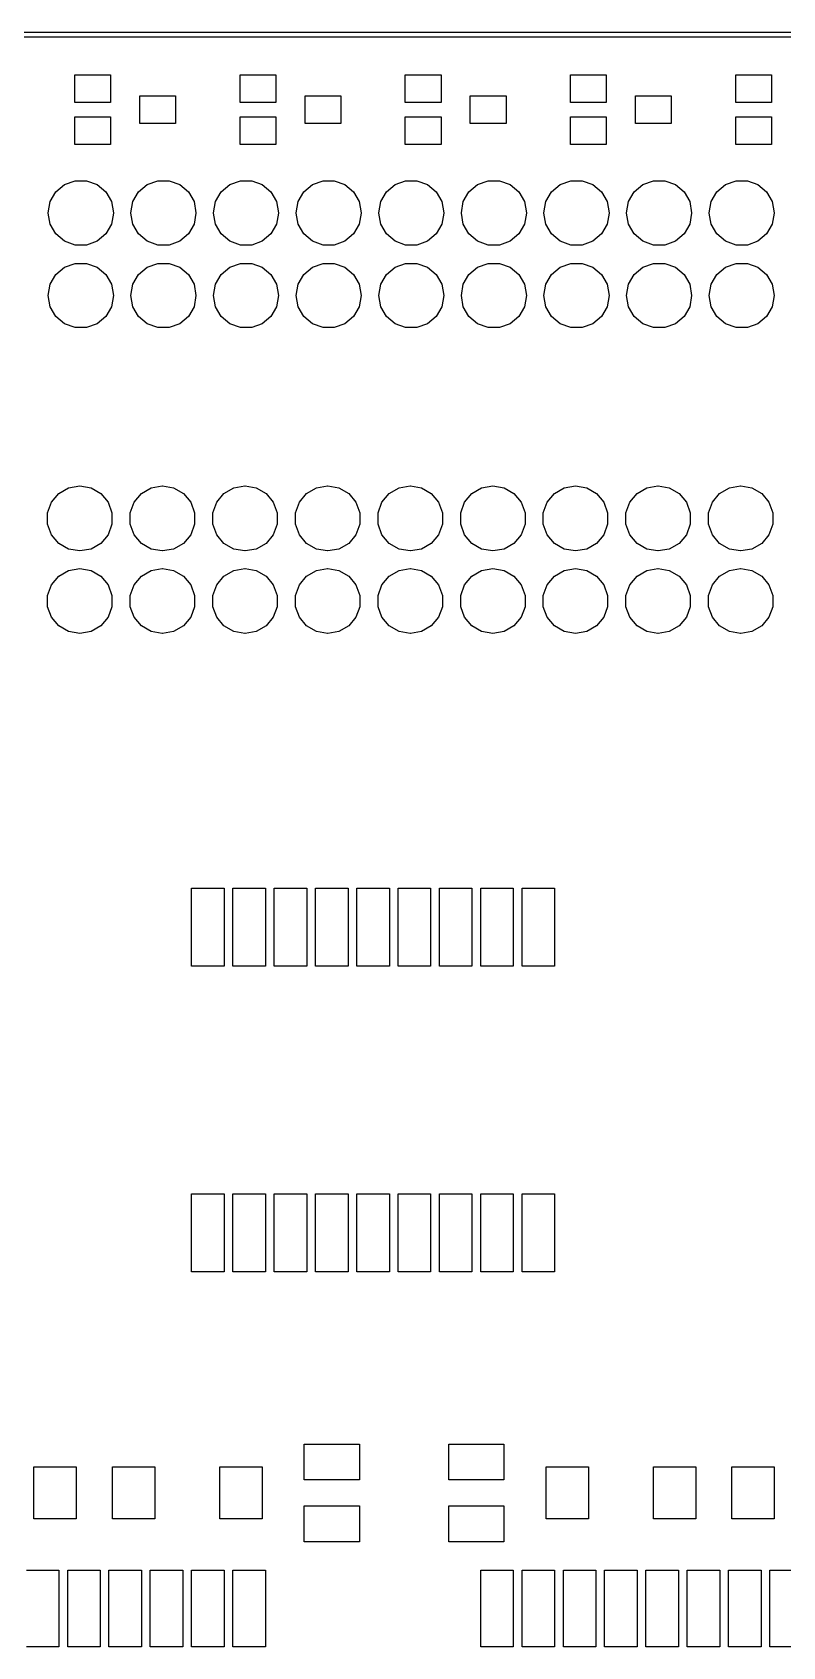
# Model space of a CAD drawing. Extents: x 25 to 125, y -125 to -25.
# Drawn here: x 73.98 to 97.05, y -74.58 to -24.93 of the extents above; entities that cross this region are included whole.
import ezdxf

# ---------------------------------------------------------------- set-up
doc = ezdxf.new("R2010")
doc.units = 0
doc.header["$MEASUREMENT"] = 0
doc.layers.add('BLACK', color=7, linetype='CONTINUOUS')

msp = doc.modelspace()

# ---------------------------------------------------------------- linework, layer by layer
at = {"layer": 'Black'}
for p, q in [((25, -24.925), (125, -24.925)), ((124.925, -25.075), (25.075, -25.075)), ((75.285, -27.08), (75.285, -26.23)), ((75.285, -26.23), (76.385, -26.23)), ((76.385, -26.23), (76.385, -27.08)), ((80.365, -27.08), (80.365, -26.23)), ((80.365, -26.23), (81.465, -26.23)), ((81.465, -26.23), (81.465, -27.08)), ((85.445, -27.08), (85.445, -26.23)), ((85.445, -26.23), (86.545, -26.23)), ((86.545, -26.23), (86.545, -27.08)), ((90.525, -27.08), (90.525, -26.23)), ((90.525, -26.23), (91.625, -26.23)), ((91.625, -26.23), (91.625, -27.08)), ((95.605, -27.08), (95.605, -26.23)), ((95.605, -26.23), (96.705, -26.23)), ((96.705, -26.23), (96.705, -27.08)), ((76.385, -27.08), (75.285, -27.08)), ((77.285, -27.73), (77.285, -26.88)), ((77.285, -26.88), (78.385, -26.88)), ((78.385, -26.88), (78.385, -27.73)), ((81.465, -27.08), (80.365, -27.08)), ((82.365, -27.73), (82.365, -26.88)), ((82.365, -26.88), (83.465, -26.88)), ((83.465, -26.88), (83.465, -27.73)), ((86.545, -27.08), (85.445, -27.08)), ((87.445, -27.73), (87.445, -26.88)), ((87.445, -26.88), (88.545, -26.88)), ((88.545, -26.88), (88.545, -27.73)), ((91.625, -27.08), (90.525, -27.08)), ((92.525, -27.73), (92.525, -26.88)), ((92.525, -26.88), (93.625, -26.88)), ((93.625, -26.88), (93.625, -27.73)), ((96.705, -27.08), (95.605, -27.08)), ((75.285, -28.38), (75.285, -27.53)), ((75.285, -27.53), (76.385, -27.53)), ((76.385, -27.53), (76.385, -28.38)), ((78.385, -27.73), (77.285, -27.73)), ((80.365, -28.38), (80.365, -27.53)), ((80.365, -27.53), (81.465, -27.53)), ((81.465, -27.53), (81.465, -28.38)), ((83.465, -27.73), (82.365, -27.73)), ((85.445, -28.38), (85.445, -27.53)), ((85.445, -27.53), (86.545, -27.53)), ((86.545, -27.53), (86.545, -28.38)), ((88.545, -27.73), (87.445, -27.73)), ((90.525, -28.38), (90.525, -27.53)), ((90.525, -27.53), (91.625, -27.53)), ((91.625, -27.53), (91.625, -28.38)), ((93.625, -27.73), (92.525, -27.73)), ((95.605, -28.38), (95.605, -27.53)), ((95.605, -27.53), (96.705, -27.53)), ((96.705, -27.53), (96.705, -28.38)), ((76.385, -28.38), (75.285, -28.38)), ((81.465, -28.38), (80.365, -28.38)), ((86.545, -28.38), (85.445, -28.38)), ((91.625, -28.38), (90.525, -28.38)), ((96.705, -28.38), (95.605, -28.38)), ((74.7037, -29.8334), (74.9697, -29.6102)), ((74.9697, -29.6102), (75.2961, -29.4914)), ((75.2961, -29.4914), (75.6434, -29.4914)), ((75.6434, -29.4914), (75.9697, -29.6102)), ((75.9697, -29.6102), (76.2358, -29.8334)), ((77.2437, -29.8334), (77.5097, -29.6102)), ((77.5097, -29.6102), (77.8361, -29.4914)), ((77.8361, -29.4914), (78.1834, -29.4914)), ((78.1834, -29.4914), (78.5097, -29.6102)), ((78.5097, -29.6102), (78.7758, -29.8334)), ((79.7837, -29.8334), (80.0498, -29.6102)), ((80.0498, -29.6102), (80.3761, -29.4914)), ((80.3761, -29.4914), (80.7234, -29.4914)), ((80.7234, -29.4914), (81.0498, -29.6102)), ((81.0498, -29.6102), (81.3158, -29.8334)), ((82.3237, -29.8334), (82.5897, -29.6102)), ((82.5897, -29.6102), (82.9161, -29.4914)), ((82.9161, -29.4914), (83.2634, -29.4914)), ((83.2634, -29.4914), (83.5897, -29.6102)), ((83.5897, -29.6102), (83.8558, -29.8334)), ((84.8637, -29.8334), (85.1298, -29.6102)), ((85.1298, -29.6102), (85.4561, -29.4914)), ((85.4561, -29.4914), (85.8034, -29.4914)), ((85.8034, -29.4914), (86.1298, -29.6102)), ((86.1298, -29.6102), (86.3958, -29.8334)), ((87.4037, -29.8334), (87.6697, -29.6102)), ((87.6697, -29.6102), (87.9961, -29.4914)), ((87.9961, -29.4914), (88.3434, -29.4914)), ((88.3434, -29.4914), (88.6697, -29.6102)), ((88.6697, -29.6102), (88.9358, -29.8334)), ((89.9437, -29.8334), (90.2097, -29.6102)), ((90.2097, -29.6102), (90.5361, -29.4914)), ((90.5361, -29.4914), (90.8834, -29.4914)), ((90.8834, -29.4914), (91.2097, -29.6102)), ((91.2097, -29.6102), (91.4758, -29.8334)), ((92.4837, -29.8334), (92.7497, -29.6102)), ((92.7497, -29.6102), (93.0761, -29.4914)), ((93.0761, -29.4914), (93.4234, -29.4914)), ((93.4234, -29.4914), (93.7497, -29.6102)), ((93.7497, -29.6102), (94.0158, -29.8334)), ((95.0237, -29.8334), (95.2897, -29.6102)), ((95.2897, -29.6102), (95.6161, -29.4914)), ((95.6161, -29.4914), (95.9634, -29.4914)), ((95.9634, -29.4914), (96.2897, -29.6102)), ((96.2897, -29.6102), (96.5558, -29.8334)), ((74.4697, -30.4762), (74.5301, -30.1342)), ((74.5301, -30.1342), (74.7037, -29.8334)), ((76.2358, -29.8334), (76.4094, -30.1342)), ((76.4094, -30.1342), (76.4697, -30.4762)), ((77.0097, -30.4762), (77.0701, -30.1342)), ((77.0701, -30.1342), (77.2437, -29.8334)), ((78.7758, -29.8334), (78.9494, -30.1342)), ((78.9494, -30.1342), (79.0097, -30.4762)), ((79.5498, -30.4762), (79.6101, -30.1342)), ((79.6101, -30.1342), (79.7837, -29.8334)), ((81.3158, -29.8334), (81.4894, -30.1342)), ((81.4894, -30.1342), (81.5498, -30.4762)), ((82.0897, -30.4762), (82.1501, -30.1342)), ((82.1501, -30.1342), (82.3237, -29.8334)), ((83.8558, -29.8334), (84.0294, -30.1342)), ((84.0294, -30.1342), (84.0897, -30.4762)), ((84.6298, -30.4762), (84.6901, -30.1342)), ((84.6901, -30.1342), (84.8637, -29.8334)), ((86.3958, -29.8334), (86.5694, -30.1342)), ((86.5694, -30.1342), (86.6298, -30.4762)), ((87.1697, -30.4762), (87.2301, -30.1342)), ((87.2301, -30.1342), (87.4037, -29.8334)), ((88.9358, -29.8334), (89.1094, -30.1342)), ((89.1094, -30.1342), (89.1697, -30.4762)), ((89.7097, -30.4762), (89.7701, -30.1342)), ((89.7701, -30.1342), (89.9437, -29.8334)), ((91.4758, -29.8334), (91.6494, -30.1342)), ((91.6494, -30.1342), (91.7097, -30.4762)), ((92.2497, -30.4762), (92.3101, -30.1342)), ((92.3101, -30.1342), (92.4837, -29.8334)), ((94.0158, -29.8334), (94.1894, -30.1342)), ((94.1894, -30.1342), (94.2497, -30.4762)), ((94.7897, -30.4762), (94.8501, -30.1342)), ((94.8501, -30.1342), (95.0237, -29.8334)), ((96.5558, -29.8334), (96.7294, -30.1342)), ((96.7294, -30.1342), (96.7897, -30.4762)), ((74.4697, -30.4838), (74.4697, -30.4762)), ((74.5301, -30.8258), (74.4697, -30.4838)), ((76.4697, -30.4838), (76.4094, -30.8258)), ((76.4697, -30.4762), (76.4697, -30.4838)), ((77.0097, -30.4838), (77.0097, -30.4762)), ((77.0701, -30.8258), (77.0097, -30.4838)), ((79.0097, -30.4838), (78.9494, -30.8258)), ((79.0097, -30.4762), (79.0097, -30.4838)), ((79.5498, -30.4838), (79.5498, -30.4762)), ((79.6101, -30.8258), (79.5498, -30.4838)), ((81.5498, -30.4838), (81.4894, -30.8258)), ((81.5498, -30.4762), (81.5498, -30.4838)), ((82.0897, -30.4838), (82.0897, -30.4762)), ((82.1501, -30.8258), (82.0897, -30.4838)), ((84.0897, -30.4838), (84.0294, -30.8258)), ((84.0897, -30.4762), (84.0897, -30.4838)), ((84.6298, -30.4838), (84.6298, -30.4762)), ((84.6901, -30.8258), (84.6298, -30.4838)), ((86.6298, -30.4838), (86.5694, -30.8258)), ((86.6298, -30.4762), (86.6298, -30.4838)), ((87.1697, -30.4838), (87.1697, -30.4762)), ((87.2301, -30.8258), (87.1697, -30.4838)), ((89.1697, -30.4838), (89.1094, -30.8258)), ((89.1697, -30.4762), (89.1697, -30.4838)), ((89.7097, -30.4838), (89.7097, -30.4762)), ((89.7701, -30.8258), (89.7097, -30.4838)), ((91.7097, -30.4838), (91.6494, -30.8258)), ((91.7097, -30.4762), (91.7097, -30.4838)), ((92.2497, -30.4838), (92.2497, -30.4762)), ((92.3101, -30.8258), (92.2497, -30.4838)), ((94.2497, -30.4838), (94.1894, -30.8258)), ((94.2497, -30.4762), (94.2497, -30.4838)), ((94.7897, -30.4838), (94.7897, -30.4762)), ((94.8501, -30.8258), (94.7897, -30.4838)), ((96.7897, -30.4838), (96.7294, -30.8258)), ((96.7897, -30.4762), (96.7897, -30.4838)), ((74.7037, -31.1266), (74.5301, -30.8258)), ((74.9697, -31.3498), (74.7037, -31.1266)), ((76.2358, -31.1266), (75.9697, -31.3498)), ((76.4094, -30.8258), (76.2358, -31.1266)), ((77.2437, -31.1266), (77.0701, -30.8258)), ((77.5097, -31.3498), (77.2437, -31.1266)), ((78.7758, -31.1266), (78.5097, -31.3498)), ((78.9494, -30.8258), (78.7758, -31.1266)), ((79.7837, -31.1266), (79.6101, -30.8258)), ((80.0498, -31.3498), (79.7837, -31.1266)), ((81.3158, -31.1266), (81.0498, -31.3498)), ((81.4894, -30.8258), (81.3158, -31.1266)), ((82.3237, -31.1266), (82.1501, -30.8258)), ((82.5897, -31.3498), (82.3237, -31.1266)), ((83.8558, -31.1266), (83.5897, -31.3498)), ((84.0294, -30.8258), (83.8558, -31.1266)), ((84.8637, -31.1266), (84.6901, -30.8258)), ((85.1298, -31.3498), (84.8637, -31.1266)), ((86.3958, -31.1266), (86.1298, -31.3498)), ((86.5694, -30.8258), (86.3958, -31.1266)), ((87.4037, -31.1266), (87.2301, -30.8258)), ((87.6697, -31.3498), (87.4037, -31.1266)), ((88.9358, -31.1266), (88.6697, -31.3498)), ((89.1094, -30.8258), (88.9358, -31.1266)), ((89.9437, -31.1266), (89.7701, -30.8258)), ((90.2097, -31.3498), (89.9437, -31.1266)), ((91.4758, -31.1266), (91.2097, -31.3498)), ((91.6494, -30.8258), (91.4758, -31.1266)), ((92.4837, -31.1266), (92.3101, -30.8258)), ((92.7497, -31.3498), (92.4837, -31.1266)), ((94.0158, -31.1266), (93.7497, -31.3498)), ((94.1894, -30.8258), (94.0158, -31.1266)), ((95.0237, -31.1266), (94.8501, -30.8258)), ((95.2897, -31.3498), (95.0237, -31.1266)), ((96.5558, -31.1266), (96.2897, -31.3498)), ((96.7294, -30.8258), (96.5558, -31.1266)), ((75.2961, -31.4686), (74.9697, -31.3498)), ((75.6434, -31.4686), (75.2961, -31.4686)), ((75.9697, -31.3498), (75.6434, -31.4686)), ((77.8361, -31.4686), (77.5097, -31.3498)), ((78.1834, -31.4686), (77.8361, -31.4686)), ((78.5097, -31.3498), (78.1834, -31.4686)), ((80.3761, -31.4686), (80.0498, -31.3498)), ((80.7234, -31.4686), (80.3761, -31.4686)), ((81.0498, -31.3498), (80.7234, -31.4686)), ((82.9161, -31.4686), (82.5897, -31.3498)), ((83.2634, -31.4686), (82.9161, -31.4686)), ((83.5897, -31.3498), (83.2634, -31.4686)), ((85.4561, -31.4686), (85.1298, -31.3498)), ((85.8034, -31.4686), (85.4561, -31.4686)), ((86.1298, -31.3498), (85.8034, -31.4686)), ((87.9961, -31.4686), (87.6697, -31.3498)), ((88.3434, -31.4686), (87.9961, -31.4686)), ((88.6697, -31.3498), (88.3434, -31.4686)), ((90.5361, -31.4686), (90.2097, -31.3498)), ((90.8834, -31.4686), (90.5361, -31.4686)), ((91.2097, -31.3498), (90.8834, -31.4686)), ((93.0761, -31.4686), (92.7497, -31.3498)), ((93.4234, -31.4686), (93.0761, -31.4686)), ((93.7497, -31.3498), (93.4234, -31.4686)), ((95.6161, -31.4686), (95.2897, -31.3498)), ((95.9634, -31.4686), (95.6161, -31.4686)), ((96.2897, -31.3498), (95.9634, -31.4686)), ((74.7037, -32.3734), (74.9697, -32.1502)), ((74.9697, -32.1502), (75.2961, -32.0314)), ((75.2961, -32.0314), (75.6434, -32.0314)), ((75.6434, -32.0314), (75.9697, -32.1502)), ((75.9697, -32.1502), (76.2358, -32.3734)), ((77.2437, -32.3734), (77.5097, -32.1502)), ((77.5097, -32.1502), (77.8361, -32.0314)), ((77.8361, -32.0314), (78.1834, -32.0314)), ((78.1834, -32.0314), (78.5097, -32.1502)), ((78.5097, -32.1502), (78.7758, -32.3734)), ((79.7837, -32.3734), (80.0498, -32.1502)), ((80.0498, -32.1502), (80.3761, -32.0314)), ((80.3761, -32.0314), (80.7234, -32.0314)), ((80.7234, -32.0314), (81.0498, -32.1502)), ((81.0498, -32.1502), (81.3158, -32.3734)), ((82.3237, -32.3734), (82.5897, -32.1502)), ((82.5897, -32.1502), (82.9161, -32.0314)), ((82.9161, -32.0314), (83.2634, -32.0314)), ((83.2634, -32.0314), (83.5897, -32.1502)), ((83.5897, -32.1502), (83.8558, -32.3734)), ((84.8637, -32.3734), (85.1298, -32.1502)), ((85.1298, -32.1502), (85.4561, -32.0314)), ((85.4561, -32.0314), (85.8034, -32.0314)), ((85.8034, -32.0314), (86.1298, -32.1502)), ((86.1298, -32.1502), (86.3958, -32.3734)), ((87.4037, -32.3734), (87.6697, -32.1502)), ((87.6697, -32.1502), (87.9961, -32.0314)), ((87.9961, -32.0314), (88.3434, -32.0314)), ((88.3434, -32.0314), (88.6697, -32.1502)), ((88.6697, -32.1502), (88.9358, -32.3734)), ((89.9437, -32.3734), (90.2097, -32.1502)), ((90.2097, -32.1502), (90.5361, -32.0314)), ((90.5361, -32.0314), (90.8834, -32.0314)), ((90.8834, -32.0314), (91.2097, -32.1502)), ((91.2097, -32.1502), (91.4758, -32.3734)), ((92.4837, -32.3734), (92.7497, -32.1502)), ((92.7497, -32.1502), (93.0761, -32.0314)), ((93.0761, -32.0314), (93.4234, -32.0314)), ((93.4234, -32.0314), (93.7497, -32.1502)), ((93.7497, -32.1502), (94.0158, -32.3734)), ((95.0237, -32.3734), (95.2897, -32.1502)), ((95.2897, -32.1502), (95.6161, -32.0314)), ((95.6161, -32.0314), (95.9634, -32.0314)), ((95.9634, -32.0314), (96.2897, -32.1502)), ((96.2897, -32.1502), (96.5558, -32.3734)), ((74.4697, -33.0162), (74.5301, -32.6742)), ((74.5301, -32.6742), (74.7037, -32.3734)), ((76.2358, -32.3734), (76.4094, -32.6742)), ((76.4094, -32.6742), (76.4697, -33.0162)), ((77.0097, -33.0162), (77.0701, -32.6742)), ((77.0701, -32.6742), (77.2437, -32.3734)), ((78.7758, -32.3734), (78.9494, -32.6742)), ((78.9494, -32.6742), (79.0097, -33.0162)), ((79.5498, -33.0162), (79.6101, -32.6742)), ((79.6101, -32.6742), (79.7837, -32.3734)), ((81.3158, -32.3734), (81.4894, -32.6742)), ((81.4894, -32.6742), (81.5498, -33.0162)), ((82.0897, -33.0162), (82.1501, -32.6742)), ((82.1501, -32.6742), (82.3237, -32.3734)), ((83.8558, -32.3734), (84.0294, -32.6742)), ((84.0294, -32.6742), (84.0897, -33.0162)), ((84.6298, -33.0162), (84.6901, -32.6742)), ((84.6901, -32.6742), (84.8637, -32.3734)), ((86.3958, -32.3734), (86.5694, -32.6742)), ((86.5694, -32.6742), (86.6298, -33.0162)), ((87.1697, -33.0162), (87.2301, -32.6742)), ((87.2301, -32.6742), (87.4037, -32.3734)), ((88.9358, -32.3734), (89.1094, -32.6742)), ((89.1094, -32.6742), (89.1697, -33.0162)), ((89.7097, -33.0162), (89.7701, -32.6742)), ((89.7701, -32.6742), (89.9437, -32.3734)), ((91.4758, -32.3734), (91.6494, -32.6742)), ((91.6494, -32.6742), (91.7097, -33.0162)), ((92.2497, -33.0162), (92.3101, -32.6742)), ((92.3101, -32.6742), (92.4837, -32.3734)), ((94.0158, -32.3734), (94.1894, -32.6742)), ((94.1894, -32.6742), (94.2497, -33.0162)), ((94.7897, -33.0162), (94.8501, -32.6742)), ((94.8501, -32.6742), (95.0237, -32.3734)), ((96.5558, -32.3734), (96.7294, -32.6742)), ((96.7294, -32.6742), (96.7897, -33.0162)), ((74.4697, -33.0238), (74.4697, -33.0162)), ((74.5301, -33.3658), (74.4697, -33.0238)), ((76.4697, -33.0238), (76.4094, -33.3658)), ((76.4697, -33.0162), (76.4697, -33.0238)), ((77.0097, -33.0238), (77.0097, -33.0162)), ((77.0701, -33.3658), (77.0097, -33.0238)), ((79.0097, -33.0238), (78.9494, -33.3658)), ((79.0097, -33.0162), (79.0097, -33.0238)), ((79.5498, -33.0238), (79.5498, -33.0162)), ((79.6101, -33.3658), (79.5498, -33.0238)), ((81.5498, -33.0238), (81.4894, -33.3658)), ((81.5498, -33.0162), (81.5498, -33.0238)), ((82.0897, -33.0238), (82.0897, -33.0162)), ((82.1501, -33.3658), (82.0897, -33.0238)), ((84.0897, -33.0238), (84.0294, -33.3658)), ((84.0897, -33.0162), (84.0897, -33.0238)), ((84.6298, -33.0238), (84.6298, -33.0162)), ((84.6901, -33.3658), (84.6298, -33.0238)), ((86.6298, -33.0238), (86.5694, -33.3658)), ((86.6298, -33.0162), (86.6298, -33.0238)), ((87.1697, -33.0238), (87.1697, -33.0162)), ((87.2301, -33.3658), (87.1697, -33.0238)), ((89.1697, -33.0238), (89.1094, -33.3658)), ((89.1697, -33.0162), (89.1697, -33.0238)), ((89.7097, -33.0238), (89.7097, -33.0162)), ((89.7701, -33.3658), (89.7097, -33.0238)), ((91.7097, -33.0238), (91.6494, -33.3658)), ((91.7097, -33.0162), (91.7097, -33.0238)), ((92.2497, -33.0238), (92.2497, -33.0162)), ((92.3101, -33.3658), (92.2497, -33.0238)), ((94.2497, -33.0238), (94.1894, -33.3658)), ((94.2497, -33.0162), (94.2497, -33.0238)), ((94.7897, -33.0238), (94.7897, -33.0162)), ((94.8501, -33.3658), (94.7897, -33.0238)), ((96.7897, -33.0238), (96.7294, -33.3658)), ((96.7897, -33.0162), (96.7897, -33.0238)), ((74.7037, -33.6666), (74.5301, -33.3658)), ((74.9697, -33.8898), (74.7037, -33.6666)), ((76.2358, -33.6666), (75.9697, -33.8898)), ((76.4094, -33.3658), (76.2358, -33.6666)), ((77.2437, -33.6666), (77.0701, -33.3658)), ((77.5097, -33.8898), (77.2437, -33.6666)), ((78.7758, -33.6666), (78.5097, -33.8898)), ((78.9494, -33.3658), (78.7758, -33.6666)), ((79.7837, -33.6666), (79.6101, -33.3658)), ((80.0498, -33.8898), (79.7837, -33.6666)), ((81.3158, -33.6666), (81.0498, -33.8898)), ((81.4894, -33.3658), (81.3158, -33.6666)), ((82.3237, -33.6666), (82.1501, -33.3658)), ((82.5897, -33.8898), (82.3237, -33.6666)), ((83.8558, -33.6666), (83.5897, -33.8898)), ((84.0294, -33.3658), (83.8558, -33.6666)), ((84.8637, -33.6666), (84.6901, -33.3658)), ((85.1298, -33.8898), (84.8637, -33.6666)), ((86.3958, -33.6666), (86.1298, -33.8898)), ((86.5694, -33.3658), (86.3958, -33.6666)), ((87.4037, -33.6666), (87.2301, -33.3658)), ((87.6697, -33.8898), (87.4037, -33.6666)), ((88.9358, -33.6666), (88.6697, -33.8898)), ((89.1094, -33.3658), (88.9358, -33.6666)), ((89.9437, -33.6666), (89.7701, -33.3658)), ((90.2097, -33.8898), (89.9437, -33.6666)), ((91.4758, -33.6666), (91.2097, -33.8898)), ((91.6494, -33.3658), (91.4758, -33.6666)), ((92.4837, -33.6666), (92.3101, -33.3658)), ((92.7497, -33.8898), (92.4837, -33.6666)), ((94.0158, -33.6666), (93.7497, -33.8898)), ((94.1894, -33.3658), (94.0158, -33.6666)), ((95.0237, -33.6666), (94.8501, -33.3658)), ((95.2897, -33.8898), (95.0237, -33.6666)), ((96.5558, -33.6666), (96.2897, -33.8898)), ((96.7294, -33.3658), (96.5558, -33.6666)), ((75.2961, -34.0086), (74.9697, -33.8898)), ((75.6434, -34.0086), (75.2961, -34.0086)), ((75.9697, -33.8898), (75.6434, -34.0086)), ((77.8361, -34.0086), (77.5097, -33.8898)), ((78.1834, -34.0086), (77.8361, -34.0086)), ((78.5097, -33.8898), (78.1834, -34.0086)), ((80.3761, -34.0086), (80.0498, -33.8898)), ((80.7234, -34.0086), (80.3761, -34.0086)), ((81.0498, -33.8898), (80.7234, -34.0086)), ((82.9161, -34.0086), (82.5897, -33.8898)), ((83.2634, -34.0086), (82.9161, -34.0086)), ((83.5897, -33.8898), (83.2634, -34.0086)), ((85.4561, -34.0086), (85.1298, -33.8898)), ((85.8034, -34.0086), (85.4561, -34.0086)), ((86.1298, -33.8898), (85.8034, -34.0086)), ((87.9961, -34.0086), (87.6697, -33.8898)), ((88.3434, -34.0086), (87.9961, -34.0086)), ((88.6697, -33.8898), (88.3434, -34.0086)), ((90.5361, -34.0086), (90.2097, -33.8898)), ((90.8834, -34.0086), (90.5361, -34.0086)), ((91.2097, -33.8898), (90.8834, -34.0086)), ((93.0761, -34.0086), (92.7497, -33.8898)), ((93.4234, -34.0086), (93.0761, -34.0086)), ((93.7497, -33.8898), (93.4234, -34.0086)), ((95.6161, -34.0086), (95.2897, -33.8898)), ((95.9634, -34.0086), (95.6161, -34.0086)), ((96.2897, -33.8898), (95.9634, -34.0086)), ((74.5682, -39.378), (74.7914, -39.112)), ((74.7914, -39.112), (75.0922, -38.9383)), ((75.0922, -38.9383), (75.4342, -38.878)), ((75.4342, -38.878), (75.4418, -38.878)), ((75.4418, -38.878), (75.7838, -38.9383)), ((75.7838, -38.9383), (76.0846, -39.112)), ((76.0846, -39.112), (76.3078, -39.378)), ((77.1082, -39.378), (77.3314, -39.112)), ((77.3314, -39.112), (77.6322, -38.9383)), ((77.6322, -38.9383), (77.9742, -38.878)), ((77.9742, -38.878), (77.9818, -38.878)), ((77.9818, -38.878), (78.3238, -38.9383)), ((78.3238, -38.9383), (78.6246, -39.112)), ((78.6246, -39.112), (78.8478, -39.378)), ((79.6482, -39.378), (79.8714, -39.112)), ((79.8714, -39.112), (80.1722, -38.9383)), ((80.1722, -38.9383), (80.5142, -38.878)), ((80.5142, -38.878), (80.5218, -38.878)), ((80.5218, -38.878), (80.8638, -38.9383)), ((80.8638, -38.9383), (81.1646, -39.112)), ((81.1646, -39.112), (81.3878, -39.378)), ((82.1882, -39.378), (82.4114, -39.112)), ((82.4114, -39.112), (82.7122, -38.9383)), ((82.7122, -38.9383), (83.0542, -38.878)), ((83.0542, -38.878), (83.0618, -38.878)), ((83.0618, -38.878), (83.4038, -38.9383)), ((83.4038, -38.9383), (83.7046, -39.112)), ((83.7046, -39.112), (83.9278, -39.378)), ((84.7282, -39.378), (84.9514, -39.112)), ((84.9514, -39.112), (85.2522, -38.9383)), ((85.2522, -38.9383), (85.5942, -38.878)), ((85.5942, -38.878), (85.6018, -38.878)), ((85.6018, -38.878), (85.9438, -38.9383)), ((85.9438, -38.9383), (86.2446, -39.112)), ((86.2446, -39.112), (86.4678, -39.378)), ((87.2682, -39.378), (87.4914, -39.112)), ((87.4914, -39.112), (87.7922, -38.9383)), ((87.7922, -38.9383), (88.1342, -38.878)), ((88.1342, -38.878), (88.1418, -38.878)), ((88.1418, -38.878), (88.4838, -38.9383)), ((88.4838, -38.9383), (88.7846, -39.112)), ((88.7846, -39.112), (89.0078, -39.378)), ((89.8082, -39.378), (90.0314, -39.112)), ((90.0314, -39.112), (90.3322, -38.9383)), ((90.3322, -38.9383), (90.6742, -38.878)), ((90.6742, -38.878), (90.6818, -38.878)), ((90.6818, -38.878), (91.0238, -38.9383)), ((91.0238, -38.9383), (91.3246, -39.112)), ((91.3246, -39.112), (91.5478, -39.378)), ((92.3482, -39.378), (92.5714, -39.112)), ((92.5714, -39.112), (92.8722, -38.9383)), ((92.8722, -38.9383), (93.2142, -38.878)), ((93.2142, -38.878), (93.2218, -38.878)), ((93.2218, -38.878), (93.5638, -38.9383)), ((93.5638, -38.9383), (93.8646, -39.112)), ((93.8646, -39.112), (94.0878, -39.378)), ((94.8882, -39.378), (95.1114, -39.112)), ((95.1114, -39.112), (95.4122, -38.9383)), ((95.4122, -38.9383), (95.7542, -38.878)), ((95.7542, -38.878), (95.7618, -38.878)), ((95.7618, -38.878), (96.1038, -38.9383)), ((96.1038, -38.9383), (96.4046, -39.112)), ((96.4046, -39.112), (96.6278, -39.378)), ((74.4494, -39.7044), (74.5682, -39.378)), ((74.4494, -40.0516), (74.4494, -39.7044)), ((76.3078, -39.378), (76.4266, -39.7044)), ((76.4266, -39.7044), (76.4266, -40.0516)), ((76.9894, -39.7044), (77.1082, -39.378)), ((76.9894, -40.0516), (76.9894, -39.7044)), ((78.8478, -39.378), (78.9666, -39.7044)), ((78.9666, -39.7044), (78.9666, -40.0516)), ((79.5294, -39.7044), (79.6482, -39.378)), ((79.5294, -40.0516), (79.5294, -39.7044)), ((81.3878, -39.378), (81.5066, -39.7044)), ((81.5066, -39.7044), (81.5066, -40.0516)), ((82.0694, -39.7044), (82.1882, -39.378)), ((82.0694, -40.0516), (82.0694, -39.7044)), ((83.9278, -39.378), (84.0466, -39.7044)), ((84.0466, -39.7044), (84.0466, -40.0516)), ((84.6094, -39.7044), (84.7282, -39.378)), ((84.6094, -40.0516), (84.6094, -39.7044)), ((86.4678, -39.378), (86.5866, -39.7044)), ((86.5866, -39.7044), (86.5866, -40.0516)), ((87.1494, -39.7044), (87.2682, -39.378)), ((87.1494, -40.0516), (87.1494, -39.7044)), ((89.0078, -39.378), (89.1266, -39.7044)), ((89.1266, -39.7044), (89.1266, -40.0516)), ((89.6894, -39.7044), (89.8082, -39.378)), ((89.6894, -40.0516), (89.6894, -39.7044)), ((91.5478, -39.378), (91.6666, -39.7044)), ((91.6666, -39.7044), (91.6666, -40.0516)), ((92.2294, -39.7044), (92.3482, -39.378)), ((92.2294, -40.0516), (92.2294, -39.7044)), ((94.0878, -39.378), (94.2066, -39.7044)), ((94.2066, -39.7044), (94.2066, -40.0516)), ((94.7694, -39.7044), (94.8882, -39.378)), ((94.7694, -40.0516), (94.7694, -39.7044)), ((96.6278, -39.378), (96.7466, -39.7044)), ((96.7466, -39.7044), (96.7466, -40.0516)), ((74.5682, -40.378), (74.4494, -40.0516)), ((76.4266, -40.0516), (76.3078, -40.378)), ((77.1082, -40.378), (76.9894, -40.0516)), ((78.9666, -40.0516), (78.8478, -40.378)), ((79.6482, -40.378), (79.5294, -40.0516)), ((81.5066, -40.0516), (81.3878, -40.378)), ((82.1882, -40.378), (82.0694, -40.0516)), ((84.0466, -40.0516), (83.9278, -40.378)), ((84.7282, -40.378), (84.6094, -40.0516)), ((86.5866, -40.0516), (86.4678, -40.378)), ((87.2682, -40.378), (87.1494, -40.0516)), ((89.1266, -40.0516), (89.0078, -40.378)), ((89.8082, -40.378), (89.6894, -40.0516)), ((91.6666, -40.0516), (91.5478, -40.378)), ((92.3482, -40.378), (92.2294, -40.0516)), ((94.2066, -40.0516), (94.0878, -40.378)), ((94.8882, -40.378), (94.7694, -40.0516)), ((96.7466, -40.0516), (96.6278, -40.378)), ((74.7914, -40.644), (74.5682, -40.378)), ((75.0922, -40.8177), (74.7914, -40.644)), ((76.0846, -40.644), (75.7838, -40.8177)), ((76.3078, -40.378), (76.0846, -40.644)), ((77.3314, -40.644), (77.1082, -40.378)), ((77.6322, -40.8177), (77.3314, -40.644)), ((78.6246, -40.644), (78.3238, -40.8177)), ((78.8478, -40.378), (78.6246, -40.644)), ((79.8714, -40.644), (79.6482, -40.378)), ((80.1722, -40.8177), (79.8714, -40.644)), ((81.1646, -40.644), (80.8638, -40.8177)), ((81.3878, -40.378), (81.1646, -40.644)), ((82.4114, -40.644), (82.1882, -40.378)), ((82.7122, -40.8177), (82.4114, -40.644)), ((83.7046, -40.644), (83.4038, -40.8177)), ((83.9278, -40.378), (83.7046, -40.644)), ((84.9514, -40.644), (84.7282, -40.378)), ((85.2522, -40.8177), (84.9514, -40.644)), ((86.2446, -40.644), (85.9438, -40.8177)), ((86.4678, -40.378), (86.2446, -40.644)), ((87.4914, -40.644), (87.2682, -40.378)), ((87.7922, -40.8177), (87.4914, -40.644)), ((88.7846, -40.644), (88.4838, -40.8177)), ((89.0078, -40.378), (88.7846, -40.644)), ((90.0314, -40.644), (89.8082, -40.378)), ((90.3322, -40.8177), (90.0314, -40.644)), ((91.3246, -40.644), (91.0238, -40.8177)), ((91.5478, -40.378), (91.3246, -40.644)), ((92.5714, -40.644), (92.3482, -40.378)), ((92.8722, -40.8177), (92.5714, -40.644)), ((93.8646, -40.644), (93.5638, -40.8177)), ((94.0878, -40.378), (93.8646, -40.644)), ((95.1114, -40.644), (94.8882, -40.378)), ((95.4122, -40.8177), (95.1114, -40.644)), ((96.4046, -40.644), (96.1038, -40.8177)), ((96.6278, -40.378), (96.4046, -40.644)), ((75.4342, -40.878), (75.0922, -40.8177)), ((75.4418, -40.878), (75.4342, -40.878)), ((75.7838, -40.8177), (75.4418, -40.878)), ((77.9742, -40.878), (77.6322, -40.8177)), ((77.9818, -40.878), (77.9742, -40.878)), ((78.3238, -40.8177), (77.9818, -40.878)), ((80.5142, -40.878), (80.1722, -40.8177)), ((80.5218, -40.878), (80.5142, -40.878)), ((80.8638, -40.8177), (80.5218, -40.878)), ((83.0542, -40.878), (82.7122, -40.8177)), ((83.0618, -40.878), (83.0542, -40.878)), ((83.4038, -40.8177), (83.0618, -40.878)), ((85.5942, -40.878), (85.2522, -40.8177)), ((85.6018, -40.878), (85.5942, -40.878)), ((85.9438, -40.8177), (85.6018, -40.878)), ((88.1342, -40.878), (87.7922, -40.8177)), ((88.1418, -40.878), (88.1342, -40.878)), ((88.4838, -40.8177), (88.1418, -40.878)), ((90.6742, -40.878), (90.3322, -40.8177)), ((90.6818, -40.878), (90.6742, -40.878)), ((91.0238, -40.8177), (90.6818, -40.878)), ((93.2142, -40.878), (92.8722, -40.8177)), ((93.2218, -40.878), (93.2142, -40.878)), ((93.5638, -40.8177), (93.2218, -40.878)), ((95.7542, -40.878), (95.4122, -40.8177)), ((95.7618, -40.878), (95.7542, -40.878)), ((96.1038, -40.8177), (95.7618, -40.878)), ((74.5682, -41.918), (74.7914, -41.652)), ((74.7914, -41.652), (75.0922, -41.4783)), ((75.0922, -41.4783), (75.4342, -41.418)), ((75.4342, -41.418), (75.4418, -41.418)), ((75.4418, -41.418), (75.7838, -41.4783)), ((75.7838, -41.4783), (76.0846, -41.652)), ((76.0846, -41.652), (76.3078, -41.918)), ((77.1082, -41.918), (77.3314, -41.652)), ((77.3314, -41.652), (77.6322, -41.4783)), ((77.6322, -41.4783), (77.9742, -41.418)), ((77.9742, -41.418), (77.9818, -41.418)), ((77.9818, -41.418), (78.3238, -41.4783)), ((78.3238, -41.4783), (78.6246, -41.652)), ((78.6246, -41.652), (78.8478, -41.918)), ((79.6482, -41.918), (79.8714, -41.652)), ((79.8714, -41.652), (80.1722, -41.4783)), ((80.1722, -41.4783), (80.5142, -41.418)), ((80.5142, -41.418), (80.5218, -41.418)), ((80.5218, -41.418), (80.8638, -41.4783)), ((80.8638, -41.4783), (81.1646, -41.652)), ((81.1646, -41.652), (81.3878, -41.918)), ((82.1882, -41.918), (82.4114, -41.652)), ((82.4114, -41.652), (82.7122, -41.4783)), ((82.7122, -41.4783), (83.0542, -41.418)), ((83.0542, -41.418), (83.0618, -41.418)), ((83.0618, -41.418), (83.4038, -41.4783)), ((83.4038, -41.4783), (83.7046, -41.652)), ((83.7046, -41.652), (83.9278, -41.918)), ((84.7282, -41.918), (84.9514, -41.652)), ((84.9514, -41.652), (85.2522, -41.4783)), ((85.2522, -41.4783), (85.5942, -41.418)), ((85.5942, -41.418), (85.6018, -41.418)), ((85.6018, -41.418), (85.9438, -41.4783)), ((85.9438, -41.4783), (86.2446, -41.652)), ((86.2446, -41.652), (86.4678, -41.918)), ((87.2682, -41.918), (87.4914, -41.652)), ((87.4914, -41.652), (87.7922, -41.4783)), ((87.7922, -41.4783), (88.1342, -41.418)), ((88.1342, -41.418), (88.1418, -41.418)), ((88.1418, -41.418), (88.4838, -41.4783)), ((88.4838, -41.4783), (88.7846, -41.652)), ((88.7846, -41.652), (89.0078, -41.918)), ((89.8082, -41.918), (90.0314, -41.652)), ((90.0314, -41.652), (90.3322, -41.4783)), ((90.3322, -41.4783), (90.6742, -41.418)), ((90.6742, -41.418), (90.6818, -41.418)), ((90.6818, -41.418), (91.0238, -41.4783)), ((91.0238, -41.4783), (91.3246, -41.652)), ((91.3246, -41.652), (91.5478, -41.918)), ((92.3482, -41.918), (92.5714, -41.652)), ((92.5714, -41.652), (92.8722, -41.4783)), ((92.8722, -41.4783), (93.2142, -41.418)), ((93.2142, -41.418), (93.2218, -41.418)), ((93.2218, -41.418), (93.5638, -41.4783)), ((93.5638, -41.4783), (93.8646, -41.652)), ((93.8646, -41.652), (94.0878, -41.918)), ((94.8882, -41.918), (95.1114, -41.652)), ((95.1114, -41.652), (95.4122, -41.4783)), ((95.4122, -41.4783), (95.7542, -41.418)), ((95.7542, -41.418), (95.7618, -41.418)), ((95.7618, -41.418), (96.1038, -41.4783)), ((96.1038, -41.4783), (96.4046, -41.652)), ((96.4046, -41.652), (96.6278, -41.918)), ((74.4494, -42.2444), (74.5682, -41.918)), ((76.3078, -41.918), (76.4266, -42.2444)), ((76.9894, -42.2444), (77.1082, -41.918)), ((78.8478, -41.918), (78.9666, -42.2444)), ((79.5294, -42.2444), (79.6482, -41.918)), ((81.3878, -41.918), (81.5066, -42.2444)), ((82.0694, -42.2444), (82.1882, -41.918)), ((83.9278, -41.918), (84.0466, -42.2444)), ((84.6094, -42.2444), (84.7282, -41.918)), ((86.4678, -41.918), (86.5866, -42.2444)), ((87.1494, -42.2444), (87.2682, -41.918)), ((89.0078, -41.918), (89.1266, -42.2444)), ((89.6894, -42.2444), (89.8082, -41.918)), ((91.5478, -41.918), (91.6666, -42.2444)), ((92.2294, -42.2444), (92.3482, -41.918)), ((94.0878, -41.918), (94.2066, -42.2444)), ((94.7694, -42.2444), (94.8882, -41.918)), ((96.6278, -41.918), (96.7466, -42.2444)), ((74.4494, -42.5916), (74.4494, -42.2444)), ((74.5682, -42.918), (74.4494, -42.5916)), ((76.4266, -42.5916), (76.3078, -42.918)), ((76.4266, -42.2444), (76.4266, -42.5916)), ((76.9894, -42.5916), (76.9894, -42.2444)), ((77.1082, -42.918), (76.9894, -42.5916)), ((78.9666, -42.5916), (78.8478, -42.918)), ((78.9666, -42.2444), (78.9666, -42.5916)), ((79.5294, -42.5916), (79.5294, -42.2444)), ((79.6482, -42.918), (79.5294, -42.5916)), ((81.5066, -42.5916), (81.3878, -42.918)), ((81.5066, -42.2444), (81.5066, -42.5916)), ((82.0694, -42.5916), (82.0694, -42.2444)), ((82.1882, -42.918), (82.0694, -42.5916)), ((84.0466, -42.5916), (83.9278, -42.918)), ((84.0466, -42.2444), (84.0466, -42.5916)), ((84.6094, -42.5916), (84.6094, -42.2444)), ((84.7282, -42.918), (84.6094, -42.5916)), ((86.5866, -42.5916), (86.4678, -42.918)), ((86.5866, -42.2444), (86.5866, -42.5916)), ((87.1494, -42.5916), (87.1494, -42.2444)), ((87.2682, -42.918), (87.1494, -42.5916)), ((89.1266, -42.5916), (89.0078, -42.918)), ((89.1266, -42.2444), (89.1266, -42.5916)), ((89.6894, -42.5916), (89.6894, -42.2444)), ((89.8082, -42.918), (89.6894, -42.5916)), ((91.6666, -42.5916), (91.5478, -42.918)), ((91.6666, -42.2444), (91.6666, -42.5916)), ((92.2294, -42.5916), (92.2294, -42.2444)), ((92.3482, -42.918), (92.2294, -42.5916)), ((94.2066, -42.5916), (94.0878, -42.918)), ((94.2066, -42.2444), (94.2066, -42.5916)), ((94.7694, -42.5916), (94.7694, -42.2444)), ((94.8882, -42.918), (94.7694, -42.5916)), ((96.7466, -42.5916), (96.6278, -42.918)), ((96.7466, -42.2444), (96.7466, -42.5916)), ((74.7914, -43.184), (74.5682, -42.918)), ((75.0922, -43.3577), (74.7914, -43.184)), ((76.0846, -43.184), (75.7838, -43.3577)), ((76.3078, -42.918), (76.0846, -43.184)), ((77.3314, -43.184), (77.1082, -42.918)), ((77.6322, -43.3577), (77.3314, -43.184)), ((78.6246, -43.184), (78.3238, -43.3577)), ((78.8478, -42.918), (78.6246, -43.184)), ((79.8714, -43.184), (79.6482, -42.918)), ((80.1722, -43.3577), (79.8714, -43.184)), ((81.1646, -43.184), (80.8638, -43.3577)), ((81.3878, -42.918), (81.1646, -43.184)), ((82.4114, -43.184), (82.1882, -42.918)), ((82.7122, -43.3577), (82.4114, -43.184)), ((83.7046, -43.184), (83.4038, -43.3577)), ((83.9278, -42.918), (83.7046, -43.184)), ((84.9514, -43.184), (84.7282, -42.918)), ((85.2522, -43.3577), (84.9514, -43.184)), ((86.2446, -43.184), (85.9438, -43.3577)), ((86.4678, -42.918), (86.2446, -43.184)), ((87.4914, -43.184), (87.2682, -42.918)), ((87.7922, -43.3577), (87.4914, -43.184)), ((88.7846, -43.184), (88.4838, -43.3577)), ((89.0078, -42.918), (88.7846, -43.184)), ((90.0314, -43.184), (89.8082, -42.918)), ((90.3322, -43.3577), (90.0314, -43.184)), ((91.3246, -43.184), (91.0238, -43.3577)), ((91.5478, -42.918), (91.3246, -43.184)), ((92.5714, -43.184), (92.3482, -42.918)), ((92.8722, -43.3577), (92.5714, -43.184)), ((93.8646, -43.184), (93.5638, -43.3577)), ((94.0878, -42.918), (93.8646, -43.184)), ((95.1114, -43.184), (94.8882, -42.918)), ((95.4122, -43.3577), (95.1114, -43.184)), ((96.4046, -43.184), (96.1038, -43.3577)), ((96.6278, -42.918), (96.4046, -43.184)), ((75.4342, -43.418), (75.0922, -43.3577)), ((75.4418, -43.418), (75.4342, -43.418)), ((75.7838, -43.3577), (75.4418, -43.418)), ((77.9742, -43.418), (77.6322, -43.3577)), ((77.9818, -43.418), (77.9742, -43.418)), ((78.3238, -43.3577), (77.9818, -43.418)), ((80.5142, -43.418), (80.1722, -43.3577)), ((80.5218, -43.418), (80.5142, -43.418)), ((80.8638, -43.3577), (80.5218, -43.418)), ((83.0542, -43.418), (82.7122, -43.3577)), ((83.0618, -43.418), (83.0542, -43.418)), ((83.4038, -43.3577), (83.0618, -43.418)), ((85.5942, -43.418), (85.2522, -43.3577)), ((85.6018, -43.418), (85.5942, -43.418)), ((85.9438, -43.3577), (85.6018, -43.418)), ((88.1342, -43.418), (87.7922, -43.3577)), ((88.1418, -43.418), (88.1342, -43.418)), ((88.4838, -43.3577), (88.1418, -43.418)), ((90.6742, -43.418), (90.3322, -43.3577)), ((90.6818, -43.418), (90.6742, -43.418)), ((91.0238, -43.3577), (90.6818, -43.418)), ((93.2142, -43.418), (92.8722, -43.3577)), ((93.2218, -43.418), (93.2142, -43.418)), ((93.5638, -43.3577), (93.2218, -43.418)), ((95.7542, -43.418), (95.4122, -43.3577)), ((95.7618, -43.418), (95.7542, -43.418)), ((96.1038, -43.3577), (95.7618, -43.418)), ((78.875, -53.65), (78.875, -51.25)), ((78.875, -51.25), (79.875, -51.25)), ((79.875, -51.25), (79.875, -53.65)), ((80.145, -53.65), (80.145, -51.25)), ((80.145, -51.25), (81.145, -51.25)), ((81.145, -51.25), (81.145, -53.65)), ((81.415, -53.65), (81.415, -51.25)), ((81.415, -51.25), (82.415, -51.25)), ((82.415, -51.25), (82.415, -53.65)), ((82.685, -53.65), (82.685, -51.25)), ((82.685, -51.25), (83.685, -51.25)), ((83.685, -51.25), (83.685, -53.65)), ((83.955, -53.65), (83.955, -51.25)), ((83.955, -51.25), (84.955, -51.25)), ((84.955, -51.25), (84.955, -53.65)), ((85.225, -53.65), (85.225, -51.25)), ((85.225, -51.25), (86.225, -51.25)), ((86.225, -51.25), (86.225, -53.65)), ((86.495, -53.65), (86.495, -51.25)), ((86.495, -51.25), (87.495, -51.25)), ((87.495, -51.25), (87.495, -53.65)), ((87.765, -53.65), (87.765, -51.25)), ((87.765, -51.25), (88.765, -51.25)), ((88.765, -51.25), (88.765, -53.65)), ((89.035, -53.65), (89.035, -51.25)), ((89.035, -51.25), (90.035, -51.25)), ((90.035, -51.25), (90.035, -53.65)), ((79.875, -53.65), (78.875, -53.65)), ((81.145, -53.65), (80.145, -53.65)), ((82.415, -53.65), (81.415, -53.65)), ((83.685, -53.65), (82.685, -53.65)), ((84.955, -53.65), (83.955, -53.65)), ((86.225, -53.65), (85.225, -53.65)), ((87.495, -53.65), (86.495, -53.65)), ((88.765, -53.65), (87.765, -53.65)), ((90.035, -53.65), (89.035, -53.65)), ((78.875, -63.05), (78.875, -60.65)), ((78.875, -60.65), (79.875, -60.65)), ((79.875, -60.65), (79.875, -63.05)), ((80.145, -63.05), (80.145, -60.65)), ((80.145, -60.65), (81.145, -60.65)), ((81.145, -60.65), (81.145, -63.05)), ((81.415, -63.05), (81.415, -60.65)), ((81.415, -60.65), (82.415, -60.65)), ((82.415, -60.65), (82.415, -63.05)), ((82.685, -63.05), (82.685, -60.65)), ((82.685, -60.65), (83.685, -60.65)), ((83.685, -60.65), (83.685, -63.05)), ((83.955, -63.05), (83.955, -60.65)), ((83.955, -60.65), (84.955, -60.65)), ((84.955, -60.65), (84.955, -63.05)), ((85.225, -63.05), (85.225, -60.65)), ((85.225, -60.65), (86.225, -60.65)), ((86.225, -60.65), (86.225, -63.05)), ((86.495, -63.05), (86.495, -60.65)), ((86.495, -60.65), (87.495, -60.65)), ((87.495, -60.65), (87.495, -63.05)), ((87.765, -63.05), (87.765, -60.65)), ((87.765, -60.65), (88.765, -60.65)), ((88.765, -60.65), (88.765, -63.05)), ((89.035, -63.05), (89.035, -60.65)), ((89.035, -60.65), (90.035, -60.65)), ((90.035, -60.65), (90.035, -63.05)), ((79.875, -63.05), (78.875, -63.05)), ((81.145, -63.05), (80.145, -63.05)), ((82.415, -63.05), (81.415, -63.05)), ((83.685, -63.05), (82.685, -63.05)), ((84.955, -63.05), (83.955, -63.05)), ((86.225, -63.05), (85.225, -63.05)), ((87.495, -63.05), (86.495, -63.05)), ((88.765, -63.05), (87.765, -63.05)), ((90.035, -63.05), (89.035, -63.05)), ((82.335, -69.45), (82.335, -68.35)), ((82.335, -68.35), (84.035, -68.35)), ((84.035, -68.35), (84.035, -69.45)), ((86.78, -69.45), (86.78, -68.35)), ((86.78, -68.35), (88.48, -68.35)), ((88.48, -68.35), (88.48, -69.45)), ((74.025, -70.65), (74.025, -69.05)), ((74.025, -69.05), (75.325, -69.05)), ((75.325, -69.05), (75.325, -70.65)), ((76.44, -70.65), (76.44, -69.05)), ((76.44, -69.05), (77.74, -69.05)), ((77.74, -69.05), (77.74, -70.65)), ((79.74, -70.65), (79.74, -69.05)), ((79.74, -69.05), (81.04, -69.05)), ((81.04, -69.05), (81.04, -70.65)), ((84.035, -69.45), (82.335, -69.45)), ((88.48, -69.45), (86.78, -69.45)), ((89.775, -70.65), (89.775, -69.05)), ((89.775, -69.05), (91.075, -69.05)), ((91.075, -69.05), (91.075, -70.65)), ((93.075, -70.65), (93.075, -69.05)), ((93.075, -69.05), (94.375, -69.05)), ((94.375, -69.05), (94.375, -70.65)), ((95.49, -70.65), (95.49, -69.05)), ((95.49, -69.05), (96.79, -69.05)), ((96.79, -69.05), (96.79, -70.65)), ((82.335, -71.35), (82.335, -70.25)), ((82.335, -70.25), (84.035, -70.25)), ((84.035, -70.25), (84.035, -71.35)), ((86.78, -71.35), (86.78, -70.25)), ((86.78, -70.25), (88.48, -70.25)), ((88.48, -70.25), (88.48, -71.35)), ((75.325, -70.65), (74.025, -70.65)), ((77.74, -70.65), (76.44, -70.65)), ((81.04, -70.65), (79.74, -70.65)), ((91.075, -70.65), (89.775, -70.65)), ((94.375, -70.65), (93.075, -70.65)), ((96.79, -70.65), (95.49, -70.65)), ((84.035, -71.35), (82.335, -71.35)), ((88.48, -71.35), (86.78, -71.35)), ((73.795, -72.23), (74.795, -72.23)), ((74.795, -72.23), (74.795, -74.58)), ((75.065, -74.58), (75.065, -72.23)), ((75.065, -72.23), (76.065, -72.23)), ((76.065, -72.23), (76.065, -74.58)), ((76.335, -74.58), (76.335, -72.23)), ((76.335, -72.23), (77.335, -72.23)), ((77.335, -72.23), (77.335, -74.58)), ((77.605, -74.58), (77.605, -72.23)), ((77.605, -72.23), (78.605, -72.23)), ((78.605, -72.23), (78.605, -74.58)), ((78.875, -74.58), (78.875, -72.23)), ((78.875, -72.23), (79.875, -72.23)), ((79.875, -72.23), (79.875, -74.58)), ((80.145, -74.58), (80.145, -72.23)), ((80.145, -72.23), (81.145, -72.23)), ((81.145, -72.23), (81.145, -74.58)), ((87.765, -74.58), (87.765, -72.23)), ((87.765, -72.23), (88.765, -72.23)), ((88.765, -72.23), (88.765, -74.58)), ((89.035, -74.58), (89.035, -72.23)), ((89.035, -72.23), (90.035, -72.23)), ((90.035, -72.23), (90.035, -74.58)), ((90.305, -74.58), (90.305, -72.23)), ((90.305, -72.23), (91.305, -72.23)), ((91.305, -72.23), (91.305, -74.58)), ((91.575, -74.58), (91.575, -72.23)), ((91.575, -72.23), (92.575, -72.23)), ((92.575, -72.23), (92.575, -74.58)), ((92.845, -74.58), (92.845, -72.23)), ((92.845, -72.23), (93.845, -72.23)), ((93.845, -72.23), (93.845, -74.58)), ((94.115, -74.58), (94.115, -72.23)), ((94.115, -72.23), (95.115, -72.23)), ((95.115, -72.23), (95.115, -74.58)), ((95.385, -74.58), (95.385, -72.23)), ((95.385, -72.23), (96.385, -72.23)), ((96.385, -72.23), (96.385, -74.58)), ((96.655, -74.58), (96.655, -72.23)), ((96.655, -72.23), (97.655, -72.23)), ((74.795, -74.58), (73.795, -74.58)), ((76.065, -74.58), (75.065, -74.58)), ((77.335, -74.58), (76.335, -74.58)), ((78.605, -74.58), (77.605, -74.58)), ((79.875, -74.58), (78.875, -74.58)), ((81.145, -74.58), (80.145, -74.58)), ((88.765, -74.58), (87.765, -74.58)), ((90.035, -74.58), (89.035, -74.58)), ((91.305, -74.58), (90.305, -74.58)), ((92.575, -74.58), (91.575, -74.58)), ((93.845, -74.58), (92.845, -74.58)), ((95.115, -74.58), (94.115, -74.58)), ((96.385, -74.58), (95.385, -74.58)), ((97.655, -74.58), (96.655, -74.58))]:
    msp.add_line(p, q, dxfattribs=at)

doc.saveas('drawing.dxf')
